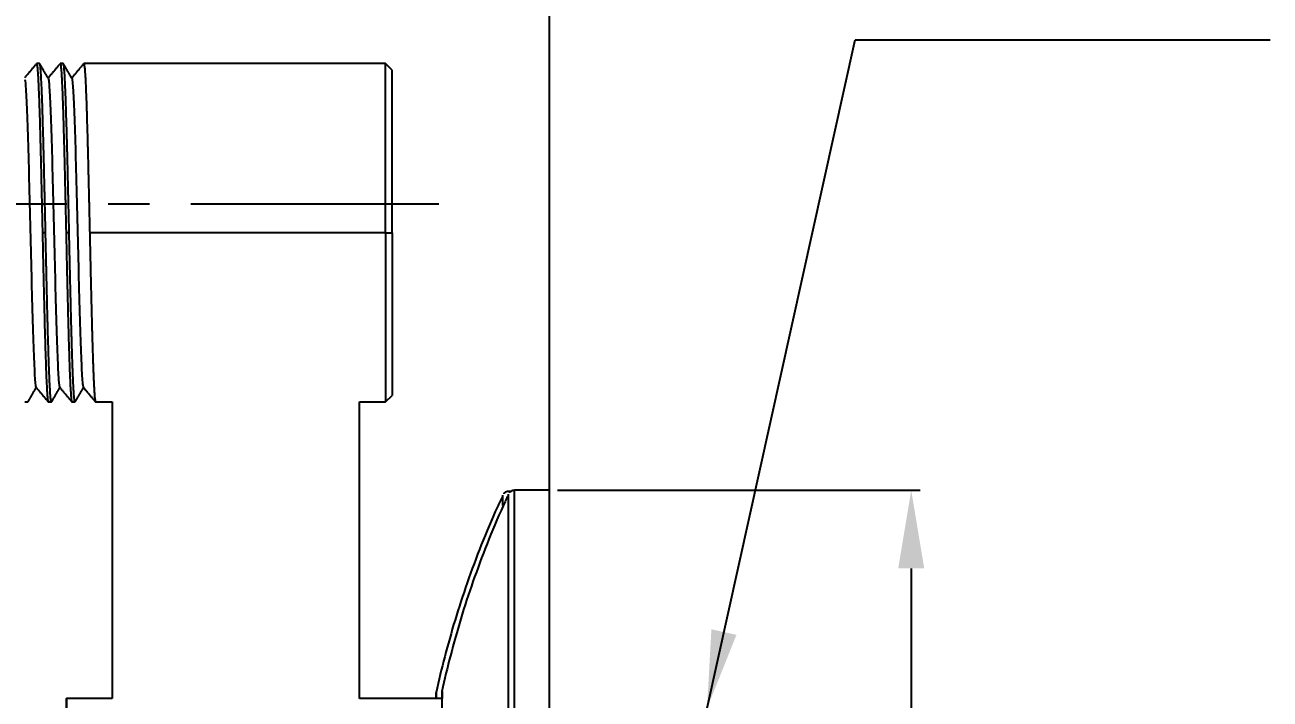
# Model space of a CAD drawing. Header units: millimetres. Extents: x 17655 to 18496, y 1152 to 1747.
# Drawn here: x 18339.1 to 18434.7, y 1325.5 to 1377.3 of the extents above; entities that cross this region are included whole.
import ezdxf

# ---------------------------------------------------------------- set-up
doc = ezdxf.new("R2010")
doc.units = ezdxf.units.MM
doc.linetypes.add('CENTER2', pattern=[28.575, 19.05, -3.175, 3.175, -3.175])
doc.linetypes.add('CENTERX2', pattern=[20.32, 12.7, -2.54, 2.54, -2.54])
for name, color, linetype in [('CENTER', 1, 'CENTERX2'), ('DIM', 3, 'Continuous'), ('벽', 2, 'Continuous')]:
    doc.layers.add(name, color=color, linetype=linetype)
doc.styles.get("Standard").update_dxf_attribs({"font": 'arial.ttf'})
doc.dimstyles.new('A4', dxfattribs={"dimtxt": 4, "dimasz": 3.5, "dimexe": 0.7, "dimexo": 0.625, "dimgap": 0.5, "dimtad": 1, "dimdec": 1, "dimdsep": 46, "dimtxsty": 'Standard', "dimcen": 2.5, "dimclrd": 5, "dimclre": 5, "dimclrt": 7, "dimadec": 3, "dimazin": 2, "dimtfac": 1, "dimtdec": 1, "dimtmove": 0, "dimatfit": 3, "dimfxl": 1.25, "dimarcsym": 0})

# ---------------------------------------------------------------- blocks, each defined once
blk = doc.blocks.new('*D42')
at = {"layer": 'DIM', "color": 3, "lineweight": -2, "transparency": 16777216}
for p, q in [((18379.975, 1341.559), (18407.842, 1341.559)), ((18407.142, 1335.559), (18407.142, 1319.61)), ((18407.142, 1293.559), (18407.142, 1309.508)), ((18379.975, 1287.559), (18407.842, 1287.559))]:
    blk.add_line(p, q, dxfattribs=at)
at = {"layer": 'DIM', "color": 3, "transparency": 16777216}
for points in [[(18406.142, 1335.559), (18408.142, 1335.559), (18407.142, 1341.559)], [(18406.142, 1293.559), (18408.142, 1293.559), (18407.142, 1287.559)]]:
    blk.add_solid(points, dxfattribs=at)
at = {"layer": 'DIM', "color": 4, "transparency": 16777216, "insert": (18407.142, 1314.559), "char_height": 6, "attachment_point": 5}
blk.add_mtext('54', dxfattribs=at)

msp = doc.modelspace()

# ---------------------------------------------------------------- linework, layer by layer
at = {"extrusion": (0, 1, 0)}
for p, q in [((18340.194, 1374.347), (18339.954, 1374.347)), ((18342.008, 1374.347), (18341.768, 1374.347)), ((18366.76, 1374.347), (18343.582, 1374.347)), ((18367.26, 1373.847), (18366.76, 1374.347)), ((18366.76, 1361.347), (18366.76, 1374.347)), ((18367.26, 1361.347), (18367.26, 1373.847)), ((18366.76, 1361.347), (18367.26, 1361.347)), ((18366.76, 1361.347), (18366.76, 1348.347)), ((18367.26, 1361.347), (18367.26, 1348.847)), ((18366.76, 1348.347), (18367.26, 1348.847)), ((18339.06, 1348.347), (18339.287, 1348.347)), ((18340.861, 1348.347), (18341.101, 1348.347)), ((18342.675, 1348.347), (18342.915, 1348.347)), ((18344.489, 1348.347), (18345.76, 1348.347)), ((18364.76, 1348.347), (18366.76, 1348.347)), ((18376.387, 1341.472), (18376.226, 1341.472)), ((18379.35, 1341.559), (18376.667, 1341.559)), ((18345.76, 1325.559), (18342.26, 1325.559)), ((18371.102, 1325.559), (18364.76, 1325.559))]:
    msp.add_line(p, q, dxfattribs=at)
for centre, major_axis, ratio, start_param, end_param in [((18375.773, 1314.472), (0, 26.712), 0.000043, 6.038387, 6.283244), ((18376.214, 1314.559), (0, 26.712), 0.000029, 4.712389, 6.283241), ((18376.667, 1314.559), (0, 27), 0.000029, 4.712389, 6.283098), ((18379.35, 1314.559), (0, -27), 0.000029, 1.570796, 3.141505), ((18371.102, 1314.559), (0, 11.562), 0.000029, 4.712389, 6.596215), ((18342.26, 1314.559), (0, 11), 0.000029, 4.712389, 7.10373), ((18370.66, 1314.472), (0, 11.562), 0.000043, 5.995533, 6.570837)]:
    msp.add_ellipse(centre, major_axis=major_axis, ratio=ratio, start_param=start_param, end_param=end_param)
for points, degree in [([(18339.952, 1374.349), (18339.488, 1373.796), (18339.023, 1373.243)], 2), ([(18340.85, 1373.222), (18340.526, 1373.781), (18340.203, 1374.341)], 2), ([(18341.768, 1374.351), (18341.303, 1373.797), (18340.837, 1373.243)], 2), ([(18342.661, 1373.226), (18342.338, 1373.786), (18342.014, 1374.345)], 2), ([(18343.58, 1374.349), (18343.116, 1373.796), (18342.651, 1373.243)], 2), ([(18340.648, 1361.347), (18340.407, 1361.347)], 1), ([(18342.462, 1361.347), (18342.221, 1361.347)], 1), ([(18366.76, 1361.347), (18344.035, 1361.347)], 1), ([(18339.295, 1348.351), (18339.613, 1348.901), (18339.93, 1349.451)], 2), ([(18339.921, 1349.461), (18340.391, 1348.902), (18340.86, 1348.343)], 2), ([(18341.109, 1348.351), (18341.427, 1348.901), (18341.744, 1349.45)], 2), ([(18341.735, 1349.461), (18342.205, 1348.902), (18342.674, 1348.343)], 2), ([(18342.93, 1348.367), (18343.244, 1348.91), (18343.558, 1349.454)], 2), ([(18343.554, 1349.458), (18344.023, 1348.899), (18344.493, 1348.34)], 2), ([(18339.299, 1348.358), (18339.295, 1348.351), (18339.291, 1348.347), (18339.287, 1348.347)], 3), ([(18345.76, 1348.346), (18345.76, 1325.559)], 1), ([(18364.76, 1325.559), (18364.76, 1348.346)], 1)]:
    msp.add_open_spline(points, degree=degree)
for points, knots in [([(18339.954, 1374.347), (18339.956, 1374.347), (18339.958, 1374.345), (18339.962, 1374.342), (18339.963, 1374.34), (18339.965, 1374.336), (18339.971, 1374.324), (18339.977, 1374.305), (18339.992, 1374.242), (18340.011, 1374.118), (18340.029, 1373.912), (18340.043, 1373.728), (18340.048, 1373.661), (18340.054, 1373.571), (18340.055, 1373.553), (18340.057, 1373.515), (18340.058, 1373.496), (18340.062, 1373.439), (18340.064, 1373.399), (18340.076, 1373.195), (18340.086, 1373.013), (18340.105, 1372.614), (18340.114, 1372.396), (18340.133, 1371.926), (18340.142, 1371.673), (18340.153, 1371.368), (18340.154, 1371.334), (18340.156, 1371.265), (18340.158, 1371.23), (18340.161, 1371.125), (18340.168, 1370.913), (18340.176, 1370.692), (18340.19, 1370.242), (18340.209, 1369.615), (18340.227, 1368.935), (18340.241, 1368.404), (18340.246, 1368.224), (18340.252, 1367.994), (18340.253, 1367.948), (18340.256, 1367.856), (18340.259, 1367.716), (18340.263, 1367.576), (18340.275, 1367.106), (18340.284, 1366.722), (18340.303, 1365.94), (18340.313, 1365.542), (18340.331, 1364.731), (18340.34, 1364.318), (18340.351, 1363.845), (18340.352, 1363.792), (18340.355, 1363.687), (18340.358, 1363.528), (18340.367, 1363.159), (18340.374, 1362.841), (18340.388, 1362.203), (18340.398, 1361.776), (18340.407, 1361.347)], [0, 0, 0, 0, 0.01541, 0.01541, 0.023224, 0.023224, 0.031038, 0.062295, 0.062295, 0.124808, 0.187322, 0.187322, 0.218579, 0.218579, 0.226393, 0.226393, 0.234207, 0.234207, 0.249836, 0.249836, 0.31235, 0.31235, 0.374863, 0.374863, 0.437377, 0.437377, 0.445191, 0.445191, 0.453005, 0.453005, 0.468634, 0.499891, 0.499891, 0.562404, 0.624918, 0.624918, 0.656175, 0.656175, 0.663989, 0.663989, 0.671803, 0.687432, 0.687432, 0.749945, 0.749945, 0.812459, 0.812459, 0.874973, 0.874973, 0.882787, 0.882787, 0.890601, 0.906229, 0.937486, 0.937486, 1, 1, 1, 1]), ([(18340.648, 1361.347), (18340.638, 1361.776), (18340.629, 1362.203), (18340.61, 1363.052), (18340.6, 1363.474), (18340.588, 1363.999), (18340.586, 1364.104), (18340.581, 1364.313), (18340.574, 1364.625), (18340.567, 1364.933), (18340.553, 1365.543), (18340.543, 1365.942), (18340.525, 1366.723), (18340.515, 1367.106), (18340.501, 1367.668), (18340.496, 1367.854), (18340.49, 1368.083), (18340.489, 1368.129), (18340.487, 1368.22), (18340.485, 1368.266), (18340.482, 1368.401), (18340.48, 1368.491), (18340.468, 1368.935), (18340.458, 1369.275), (18340.44, 1369.93), (18340.43, 1370.243), (18340.411, 1370.842), (18340.402, 1371.128), (18340.39, 1371.467), (18340.388, 1371.534), (18340.383, 1371.666), (18340.376, 1371.86), (18340.369, 1372.043), (18340.355, 1372.397), (18340.345, 1372.614), (18340.327, 1373.013), (18340.317, 1373.194), (18340.303, 1373.439), (18340.298, 1373.516), (18340.292, 1373.606), (18340.291, 1373.624), (18340.288, 1373.658), (18340.285, 1373.71), (18340.281, 1373.758), (18340.269, 1373.912), (18340.26, 1374.015), (18340.241, 1374.18), (18340.232, 1374.242), (18340.213, 1374.326), (18340.204, 1374.347), (18340.194, 1374.347), (18340.194, 1374.347), (18340.194, 1374.347)], [0, 0, 0, 0, 0.0625, 0.0625, 0.125, 0.125, 0.140625, 0.140625, 0.15625, 0.1875, 0.1875, 0.25, 0.25, 0.3125, 0.3125, 0.34375, 0.34375, 0.351562, 0.351562, 0.359375, 0.359375, 0.375, 0.375, 0.4375, 0.4375, 0.5, 0.5, 0.5625, 0.5625, 0.578124, 0.578124, 0.593749, 0.624999, 0.624999, 0.687499, 0.687499, 0.749999, 0.749999, 0.781249, 0.781249, 0.789062, 0.789062, 0.796874, 0.812499, 0.812499, 0.874999, 0.874999, 0.937499, 0.937499, 0.999999, 0.999999, 1, 1, 1, 1]), ([(18341.768, 1374.347), (18341.77, 1374.347), (18341.772, 1374.345), (18341.776, 1374.342), (18341.777, 1374.34), (18341.78, 1374.336), (18341.785, 1374.324), (18341.791, 1374.305), (18341.805, 1374.242), (18341.815, 1374.18), (18341.834, 1374.015), (18341.843, 1373.912), (18341.857, 1373.728), (18341.862, 1373.661), (18341.868, 1373.571), (18341.869, 1373.553), (18341.872, 1373.515), (18341.873, 1373.496), (18341.876, 1373.439), (18341.879, 1373.399), (18341.89, 1373.195), (18341.9, 1373.013), (18341.919, 1372.614), (18341.928, 1372.396), (18341.947, 1371.926), (18341.957, 1371.673), (18341.967, 1371.368), (18341.968, 1371.334), (18341.971, 1371.265), (18341.972, 1371.23), (18341.975, 1371.125), (18341.982, 1370.913), (18341.989, 1370.692), (18342.004, 1370.242), (18342.013, 1369.929), (18342.032, 1369.275), (18342.042, 1368.935), (18342.056, 1368.404), (18342.06, 1368.224), (18342.066, 1367.994), (18342.067, 1367.948), (18342.07, 1367.856), (18342.073, 1367.716), (18342.077, 1367.576), (18342.089, 1367.106), (18342.098, 1366.722), (18342.117, 1365.94), (18342.126, 1365.542), (18342.145, 1364.731), (18342.155, 1364.318), (18342.165, 1363.845), (18342.167, 1363.792), (18342.169, 1363.687), (18342.172, 1363.528), (18342.181, 1363.159), (18342.188, 1362.841), (18342.202, 1362.203), (18342.212, 1361.776), (18342.221, 1361.347)], [0, 0, 0, 0, 0.015411, 0.015411, 0.023225, 0.023225, 0.031039, 0.062296, 0.062296, 0.124809, 0.124809, 0.187323, 0.187323, 0.21858, 0.21858, 0.226394, 0.226394, 0.234208, 0.234208, 0.249837, 0.249837, 0.31235, 0.31235, 0.374864, 0.374864, 0.437377, 0.437377, 0.445192, 0.445192, 0.453006, 0.453006, 0.468634, 0.499891, 0.499891, 0.562405, 0.562405, 0.624918, 0.624918, 0.656175, 0.656175, 0.663989, 0.663989, 0.671804, 0.687432, 0.687432, 0.749946, 0.749946, 0.812459, 0.812459, 0.874973, 0.874973, 0.882787, 0.882787, 0.890601, 0.90623, 0.937486, 0.937486, 1, 1, 1, 1]), ([(18342.462, 1361.347), (18342.452, 1361.776), (18342.433, 1362.63), (18342.414, 1363.474), (18342.402, 1363.999), (18342.4, 1364.104), (18342.395, 1364.313), (18342.388, 1364.625), (18342.381, 1364.933), (18342.367, 1365.543), (18342.358, 1365.942), (18342.339, 1366.723), (18342.329, 1367.106), (18342.315, 1367.668), (18342.31, 1367.854), (18342.304, 1368.083), (18342.303, 1368.129), (18342.301, 1368.22), (18342.3, 1368.266), (18342.296, 1368.401), (18342.294, 1368.491), (18342.282, 1368.935), (18342.273, 1369.275), (18342.254, 1369.93), (18342.244, 1370.243), (18342.225, 1370.842), (18342.216, 1371.128), (18342.204, 1371.467), (18342.202, 1371.534), (18342.197, 1371.666), (18342.19, 1371.86), (18342.183, 1372.043), (18342.169, 1372.397), (18342.159, 1372.614), (18342.14, 1373.013), (18342.131, 1373.194), (18342.117, 1373.439), (18342.112, 1373.516), (18342.106, 1373.606), (18342.105, 1373.624), (18342.102, 1373.658), (18342.099, 1373.71), (18342.095, 1373.758), (18342.084, 1373.912), (18342.074, 1374.015), (18342.055, 1374.18), (18342.046, 1374.242), (18342.027, 1374.326), (18342.018, 1374.347), (18342.008, 1374.347), (18342.008, 1374.347), (18342.008, 1374.347)], [0, 0, 0, 0, 0.0625, 0.125, 0.125, 0.140625, 0.140625, 0.15625, 0.1875, 0.1875, 0.25, 0.25, 0.3125, 0.3125, 0.34375, 0.34375, 0.351562, 0.351562, 0.359375, 0.359375, 0.375, 0.375, 0.4375, 0.4375, 0.5, 0.5, 0.5625, 0.5625, 0.578125, 0.578125, 0.59375, 0.625, 0.625, 0.6875, 0.6875, 0.75, 0.75, 0.78125, 0.78125, 0.789062, 0.789062, 0.796875, 0.8125, 0.8125, 0.875, 0.875, 0.9375, 0.9375, 1, 1, 1, 1, 1, 1]), ([(18343.582, 1374.347), (18343.584, 1374.347), (18343.586, 1374.345), (18343.59, 1374.342), (18343.591, 1374.34), (18343.594, 1374.336), (18343.6, 1374.324), (18343.606, 1374.305), (18343.62, 1374.242), (18343.629, 1374.18), (18343.647, 1374.015), (18343.657, 1373.912), (18343.671, 1373.728), (18343.676, 1373.661), (18343.682, 1373.571), (18343.683, 1373.553), (18343.686, 1373.515), (18343.687, 1373.496), (18343.69, 1373.439), (18343.693, 1373.399), (18343.705, 1373.195), (18343.714, 1373.013), (18343.733, 1372.614), (18343.742, 1372.396), (18343.761, 1371.926), (18343.77, 1371.673), (18343.781, 1371.368), (18343.782, 1371.334), (18343.785, 1371.265), (18343.786, 1371.23), (18343.79, 1371.125), (18343.797, 1370.913), (18343.804, 1370.692), (18343.818, 1370.242), (18343.827, 1369.929), (18343.846, 1369.275), (18343.855, 1368.935), (18343.87, 1368.404), (18343.874, 1368.224), (18343.88, 1367.994), (18343.882, 1367.948), (18343.884, 1367.856), (18343.888, 1367.716), (18343.891, 1367.576), (18343.903, 1367.106), (18343.912, 1366.722), (18343.931, 1365.94), (18343.94, 1365.542), (18343.959, 1364.731), (18343.969, 1364.318), (18343.979, 1363.845), (18343.981, 1363.792), (18343.983, 1363.687), (18343.987, 1363.528), (18343.995, 1363.159), (18344.002, 1362.841), (18344.016, 1362.203), (18344.025, 1361.776), (18344.035, 1361.347)], [0, 0, 0, 0, 0.015411, 0.015411, 0.023225, 0.023225, 0.031039, 0.062296, 0.062296, 0.124809, 0.124809, 0.187323, 0.187323, 0.21858, 0.21858, 0.226394, 0.226394, 0.234208, 0.234208, 0.249837, 0.249837, 0.31235, 0.31235, 0.374864, 0.374864, 0.437377, 0.437377, 0.445192, 0.445192, 0.453006, 0.453006, 0.468634, 0.499891, 0.499891, 0.562405, 0.562405, 0.624918, 0.624918, 0.656175, 0.656175, 0.663989, 0.663989, 0.671804, 0.687432, 0.687432, 0.749946, 0.749946, 0.812459, 0.812459, 0.874973, 0.874973, 0.882787, 0.882787, 0.890601, 0.90623, 0.937486, 0.937486, 1, 1, 1, 1]), ([(18339.06, 1373.13), (18339.084, 1373), (18339.14, 1372.413), (18339.228, 1370.496), (18339.325, 1367.37), (18339.422, 1363.572), (18339.519, 1359.525), (18339.615, 1355.682), (18339.712, 1352.471), (18339.809, 1350.25), (18339.879, 1349.544), (18339.916, 1349.466), (18339.921, 1349.461)], [0, 0, 0, 0, 0.082323, 0.194828, 0.307334, 0.419839, 0.532345, 0.64485, 0.757356, 0.869861, 0.982367, 1, 1, 1, 1]), ([(18340.849, 1373.222), (18340.858, 1373.205), (18340.899, 1373.049), (18340.972, 1372.13), (18341.069, 1369.709), (18341.166, 1366.355), (18341.263, 1362.442), (18341.36, 1358.407), (18341.457, 1354.7), (18341.554, 1351.735), (18341.646, 1349.921), (18341.707, 1349.491), (18341.735, 1349.461)], [0, 0, 0, 0, 0.029137, 0.13853, 0.247923, 0.357316, 0.466709, 0.576102, 0.685495, 0.794889, 0.904282, 1, 1, 1, 1]), ([(18342.641, 1373.231), (18342.666, 1373.261), (18342.724, 1373.021), (18342.813, 1371.563), (18342.91, 1368.848), (18343.007, 1365.296), (18343.104, 1361.303), (18343.201, 1357.315), (18343.298, 1353.778), (18343.395, 1351.084), (18343.48, 1349.72), (18343.533, 1349.466), (18343.554, 1349.458)], [0, 0, 0, 0, 0.082569, 0.188713, 0.294857, 0.401001, 0.507145, 0.61329, 0.719434, 0.825578, 0.931722, 1, 1, 1, 1]), ([(18340.407, 1361.347), (18340.417, 1360.918), (18340.426, 1360.491), (18340.445, 1359.643), (18340.454, 1359.222), (18340.469, 1358.594), (18340.474, 1358.385), (18340.481, 1358.073), (18340.483, 1357.969), (18340.488, 1357.763), (18340.49, 1357.661), (18340.502, 1357.151), (18340.512, 1356.752), (18340.53, 1355.97), (18340.539, 1355.588), (18340.554, 1355.026), (18340.558, 1354.842), (18340.565, 1354.567), (18340.569, 1354.431), (18340.573, 1354.296), (18340.575, 1354.206), (18340.576, 1354.161), (18340.587, 1353.76), (18340.597, 1353.419), (18340.615, 1352.764), (18340.625, 1352.45), (18340.643, 1351.852), (18340.653, 1351.567), (18340.665, 1351.228), (18340.667, 1351.162), (18340.672, 1351.03), (18340.674, 1350.965), (18340.681, 1350.774), (18340.686, 1350.651), (18340.7, 1350.297), (18340.71, 1350.079), (18340.728, 1349.68), (18340.738, 1349.499), (18340.752, 1349.255), (18340.757, 1349.179), (18340.764, 1349.071), (18340.766, 1349.036), (18340.77, 1348.986), (18340.771, 1348.969), (18340.773, 1348.937), (18340.784, 1348.794), (18340.795, 1348.678), (18340.814, 1348.513), (18340.823, 1348.451), (18340.841, 1348.368), (18340.851, 1348.347), (18340.861, 1348.347), (18340.861, 1348.347), (18340.861, 1348.347)], [0, 0, 0, 0, 0.062486, 0.062486, 0.124973, 0.124973, 0.156216, 0.156216, 0.171837, 0.171837, 0.187459, 0.187459, 0.249945, 0.249945, 0.312432, 0.312432, 0.343675, 0.343675, 0.359296, 0.367107, 0.367107, 0.374918, 0.374918, 0.437404, 0.437404, 0.499891, 0.499891, 0.562377, 0.562377, 0.577998, 0.577998, 0.59362, 0.59362, 0.624863, 0.624863, 0.68735, 0.68735, 0.749836, 0.749836, 0.781079, 0.781079, 0.796701, 0.796701, 0.804511, 0.804511, 0.812322, 0.874808, 0.874808, 0.937295, 0.937295, 0.999781, 0.999781, 1, 1, 1, 1]), ([(18341.101, 1348.347), (18341.096, 1348.347), (18341.092, 1348.352), (18341.082, 1348.373), (18341.077, 1348.389), (18341.063, 1348.451), (18341.054, 1348.513), (18341.035, 1348.678), (18341.026, 1348.781), (18341.014, 1348.936), (18341.01, 1348.984), (18341.007, 1349.035), (18341.004, 1349.07), (18341.003, 1349.088), (18340.997, 1349.178), (18340.993, 1349.255), (18340.978, 1349.499), (18340.969, 1349.681), (18340.95, 1350.079), (18340.941, 1350.297), (18340.927, 1350.65), (18340.922, 1350.772), (18340.915, 1350.963), (18340.913, 1351.027), (18340.908, 1351.159), (18340.905, 1351.226), (18340.893, 1351.566), (18340.884, 1351.852), (18340.865, 1352.451), (18340.856, 1352.764), (18340.837, 1353.418), (18340.828, 1353.759), (18340.816, 1354.202), (18340.813, 1354.292), (18340.81, 1354.428), (18340.809, 1354.473), (18340.806, 1354.565), (18340.8, 1354.793), (18340.794, 1355.025), (18340.78, 1355.588), (18340.761, 1356.353), (18340.742, 1357.151), (18340.728, 1357.76), (18340.724, 1357.965), (18340.717, 1358.276), (18340.714, 1358.38), (18340.709, 1358.59), (18340.707, 1358.695), (18340.695, 1359.219), (18340.676, 1360.064), (18340.657, 1360.918), (18340.648, 1361.347)], [0, 0, 0, 0, 0.03125, 0.03125, 0.0625, 0.0625, 0.125, 0.125, 0.1875, 0.1875, 0.203125, 0.210938, 0.210938, 0.21875, 0.21875, 0.25, 0.25, 0.3125, 0.3125, 0.375, 0.375, 0.40625, 0.40625, 0.421875, 0.421875, 0.4375, 0.4375, 0.5, 0.5, 0.5625, 0.5625, 0.625, 0.625, 0.640625, 0.640625, 0.648438, 0.648438, 0.65625, 0.6875, 0.6875, 0.75, 0.8125, 0.8125, 0.84375, 0.84375, 0.859375, 0.859375, 0.875, 0.875, 0.9375, 1, 1, 1, 1]), ([(18342.221, 1361.347), (18342.231, 1360.918), (18342.24, 1360.491), (18342.259, 1359.643), (18342.269, 1359.222), (18342.283, 1358.594), (18342.287, 1358.385), (18342.294, 1358.073), (18342.297, 1357.969), (18342.302, 1357.763), (18342.304, 1357.661), (18342.316, 1357.151), (18342.326, 1356.752), (18342.344, 1355.97), (18342.354, 1355.588), (18342.368, 1355.026), (18342.372, 1354.842), (18342.379, 1354.567), (18342.383, 1354.431), (18342.386, 1354.296), (18342.389, 1354.206), (18342.39, 1354.161), (18342.401, 1353.76), (18342.41, 1353.419), (18342.429, 1352.764), (18342.439, 1352.45), (18342.457, 1351.852), (18342.467, 1351.567), (18342.479, 1351.228), (18342.481, 1351.162), (18342.486, 1351.03), (18342.488, 1350.965), (18342.495, 1350.774), (18342.5, 1350.651), (18342.514, 1350.297), (18342.533, 1349.861), (18342.552, 1349.499), (18342.566, 1349.255), (18342.571, 1349.179), (18342.578, 1349.071), (18342.58, 1349.036), (18342.584, 1348.986), (18342.585, 1348.969), (18342.587, 1348.937), (18342.598, 1348.794), (18342.609, 1348.678), (18342.628, 1348.513), (18342.637, 1348.451), (18342.656, 1348.368), (18342.665, 1348.347), (18342.674, 1348.347), (18342.674, 1348.347), (18342.674, 1348.347)], [0, 0, 0, 0, 0.062486, 0.062486, 0.124973, 0.124973, 0.156216, 0.156216, 0.171837, 0.171837, 0.187459, 0.187459, 0.249945, 0.249945, 0.312432, 0.312432, 0.343675, 0.343675, 0.359297, 0.367107, 0.367107, 0.374918, 0.374918, 0.437404, 0.437404, 0.499891, 0.499891, 0.562377, 0.562377, 0.577999, 0.577999, 0.59362, 0.59362, 0.624863, 0.624863, 0.68735, 0.749836, 0.749836, 0.781079, 0.781079, 0.796701, 0.796701, 0.804512, 0.804512, 0.812323, 0.874809, 0.874809, 0.937295, 0.937295, 0.999782, 0.999782, 1, 1, 1, 1]), ([(18342.915, 1348.347), (18342.914, 1348.347), (18342.907, 1348.348), (18342.892, 1348.376), (18342.879, 1348.445), (18342.869, 1348.514), (18342.865, 1348.54), (18342.86, 1348.583), (18342.858, 1348.598), (18342.855, 1348.629), (18342.846, 1348.711), (18342.831, 1348.887), (18342.81, 1349.183), (18342.79, 1349.54), (18342.776, 1349.818), (18342.768, 1350.006), (18342.766, 1350.044), (18342.763, 1350.121), (18342.761, 1350.161), (18342.756, 1350.281), (18342.752, 1350.363), (18342.742, 1350.615), (18342.728, 1350.969), (18342.708, 1351.549), (18342.694, 1351.97), (18342.68, 1352.407), (18342.674, 1352.634), (18342.665, 1352.928), (18342.663, 1352.988), (18342.66, 1353.107), (18342.655, 1353.287), (18342.65, 1353.471), (18342.639, 1353.842), (18342.626, 1354.348), (18342.605, 1355.141), (18342.591, 1355.691), (18342.581, 1356.112), (18342.576, 1356.325), (18342.571, 1356.541), (18342.568, 1356.686), (18342.566, 1356.759), (18342.557, 1357.122), (18342.55, 1357.415), (18342.537, 1358.006), (18342.523, 1358.6), (18342.503, 1359.503), (18342.489, 1360.113), (18342.475, 1360.727), (18342.469, 1361.036), (18342.462, 1361.347)], [0, 0, 0, 0, 0.004637, 0.049881, 0.095125, 0.095125, 0.117747, 0.117747, 0.129058, 0.129058, 0.140368, 0.185612, 0.230856, 0.2761, 0.321344, 0.321344, 0.332654, 0.332654, 0.343965, 0.343965, 0.366587, 0.366587, 0.411831, 0.457075, 0.502319, 0.502319, 0.547562, 0.547562, 0.558873, 0.558873, 0.570184, 0.592806, 0.592806, 0.63805, 0.683294, 0.728537, 0.728537, 0.751159, 0.76247, 0.76247, 0.773781, 0.773781, 0.819025, 0.819025, 0.864269, 0.909512, 0.954756, 0.954756, 1, 1, 1, 1]), ([(18344.035, 1361.347), (18344.042, 1361.036), (18344.056, 1360.417), (18344.077, 1359.496), (18344.09, 1358.888), (18344.099, 1358.509), (18344.101, 1358.434), (18344.104, 1358.283), (18344.106, 1358.207), (18344.111, 1357.981), (18344.114, 1357.832), (18344.124, 1357.387), (18344.131, 1357.095), (18344.145, 1356.519), (18344.159, 1355.952), (18344.172, 1355.403), (18344.186, 1354.863), (18344.193, 1354.597), (18344.201, 1354.27), (18344.203, 1354.205), (18344.207, 1354.076), (18344.212, 1353.883), (18344.217, 1353.695), (18344.227, 1353.324), (18344.234, 1353.084), (18344.247, 1352.62), (18344.261, 1352.17), (18344.275, 1351.75), (18344.285, 1351.447), (18344.29, 1351.298), (18344.295, 1351.153), (18344.299, 1351.057), (18344.301, 1351.01), (18344.309, 1350.776), (18344.316, 1350.599), (18344.329, 1350.265), (18344.336, 1350.107), (18344.35, 1349.811), (18344.364, 1349.535), (18344.378, 1349.297), (18344.388, 1349.133), (18344.391, 1349.081), (18344.396, 1349.006), (18344.398, 1348.982), (18344.401, 1348.935), (18344.403, 1348.912), (18344.412, 1348.801), (18344.418, 1348.724), (18344.432, 1348.59), (18344.446, 1348.478), (18344.467, 1348.375), (18344.48, 1348.349), (18344.487, 1348.347)], [0, 0, 0, 0, 0.045459, 0.090917, 0.136376, 0.136376, 0.147741, 0.147741, 0.159105, 0.159105, 0.181835, 0.181835, 0.227294, 0.227294, 0.272752, 0.318211, 0.318211, 0.36367, 0.36367, 0.375034, 0.375034, 0.386399, 0.409128, 0.409128, 0.454587, 0.454587, 0.500046, 0.545504, 0.545504, 0.568234, 0.579599, 0.579599, 0.590963, 0.590963, 0.636422, 0.636422, 0.681881, 0.681881, 0.727339, 0.772798, 0.772798, 0.795527, 0.795527, 0.806892, 0.806892, 0.818257, 0.818257, 0.863715, 0.863715, 0.909174, 0.954633, 1, 1, 1, 1]), ([(18375.742, 1341.085), (18375.611, 1340.817), (18375.026, 1339.597), (18374.112, 1337.391), (18373.022, 1334.492), (18372.087, 1331.622), (18371.306, 1328.802), (18370.832, 1326.909), (18370.644, 1325.955), (18370.638, 1325.924)], [0, 0, 0, 0, 0.055686, 0.253273, 0.446627, 0.635123, 0.817984, 0.994227, 1, 1, 1, 1]), ([(18376.184, 1341.172), (18376.053, 1340.904), (18375.468, 1339.684), (18374.554, 1337.477), (18373.464, 1334.579), (18372.528, 1331.708), (18371.748, 1328.888), (18371.273, 1326.996), (18371.086, 1326.041), (18371.08, 1326.011)], [0, 0, 0, 0, 0.055697, 0.253284, 0.446638, 0.635134, 0.817994, 0.994238, 1, 1, 1, 1]), ([(18376.227, 1341.464), (18376.199, 1341.468), (18376.115, 1341.47), (18375.991, 1341.42), (18375.892, 1341.353), (18375.854, 1341.304), (18375.844, 1341.29)], [0, 0, 0, 0, 0.192269, 0.574615, 0.883202, 1, 1, 1, 1]), ([(18376.658, 1341.552), (18376.615, 1341.554), (18376.522, 1341.547), (18376.397, 1341.485), (18376.315, 1341.422), (18376.287, 1341.382), (18376.284, 1341.377)], [0, 0, 0, 0, 0.289669, 0.656733, 0.957993, 1, 1, 1, 1])]:
    msp.add_open_spline(points, degree=3, knots=knots)
at = {"layer": 'CENTER', "color": 1, "linetype": 'CENTER2'}
msp.add_line((18370.851, 1363.559), (18320.551, 1363.559), dxfattribs=at)
at = {"layer": '벽'}
msp.add_line((18379.351, 1234.695), (18379.351, 1697.426), dxfattribs=at)

# ---------------------------------------------------------------- dimensions: what is measured, and where the dimension line sits
at = {"layer": 'DIM'}
dim = msp.add_linear_dim(base=(18407.142, 1287.559), p1=(18379.35, 1341.559), p2=(18379.35, 1287.559), angle=90, dimstyle='A4', override={"dimtxt": 6, "dimasz": 6, "dimgap": 2, "dimtad": 0, "dimtih": 1, "dimclrd": 3, "dimclre": 3, "dimclrt": 4}, dxfattribs=at)
dim.commit()
dim.dimension.update_dxf_attribs({"geometry": '*D42', "text_midpoint": (18407.142, 1314.559), "dimtype": 160})

# ---------------------------------------------------------------- leaders
msp.add_leader([(18391.457, 1324.809), (18402.846, 1376.164), (18434.709, 1376.164)], dimstyle='A4', override={"dimtxt": 6, "dimasz": 6, "dimgap": 2, "dimtad": 0, "dimtih": 1, "dimclrd": 3, "dimclre": 3, "dimclrt": 4}, dxfattribs=at)

doc.saveas('drawing.dxf')
